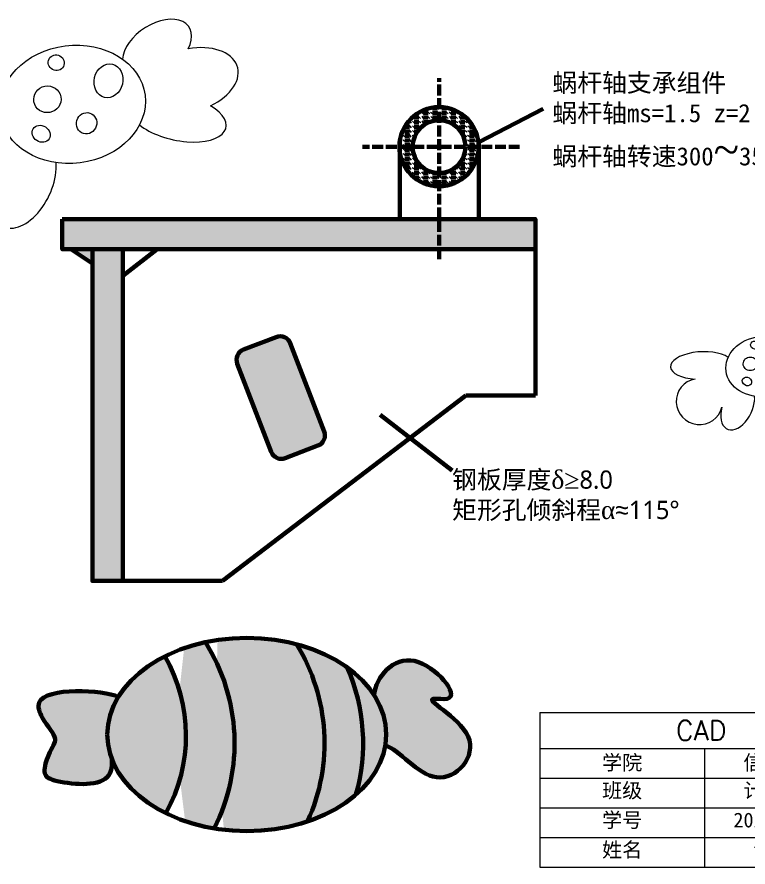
# Model space of a CAD drawing. Header units: millimetres. Extents: x 2206 to 10467, y 160 to 2416.
# Drawn here: x 3620 to 4423, y 234 to 1168 of the extents above; entities that cross this region are included whole.
import ezdxf

# ---------------------------------------------------------------- set-up
doc = ezdxf.new("R2010")
doc.units = ezdxf.units.MM
doc.linetypes.add('ACAD_ISO02W100', pattern=[15, 12, -3])
doc.linetypes.add('ACAD_ISO03W100', pattern=[30, 12, -18])
doc.styles.get("Standard").update_dxf_attribs({"font": 'txt.shx', "bigfont": 'whtgtxt.shx'})
pattern_1 = [(0, (733.8404, 189.2757), (0, 5.08), [5.08, -5.08]), (45, (738.9204, 189.2757), (4e-16, 5.0800022), [1.27, -4.644208, 1.27, -7.184208])]

# ---------------------------------------------------------------- blocks, each defined once
blk = doc.blocks.new('tang')
blk.add_lwpolyline([(191.4, -218.9, 0.520567), (191.4, -218.9, 0.520567)], format="xyb")
for centre, major_axis, ratio, start_param, end_param in [((91.9, 26.8), (-85.9, -56.3), 0.617133, 2.305471, 5.860483), ((176, -60.7), (-131.8, -36.4), 0.615213, 1.859218, 4.550076), ((-457.5, -119), (162.4, 7.9), 0.440326, 0.514638, 4.481085), ((148.3, -159.4), (-128.4, 27.7), 0.463757, 7.021329, 10.358276), ((-469.1, -308.8), (-112.5, 46.1), 0.987562, -1.001772, 3.285996), ((-268.1, -336.1), (55.4, 115.8), 0.603329, 1.871145, 5.472563)]:
    blk.add_ellipse(centre, major_axis=major_axis, ratio=ratio, start_param=start_param, end_param=end_param)
for centre, major_axis, ratio in [((-134.8, -124.1), (-194.3, -24.8), 0.807775), ((-178.8, -12.4), (-19.2, 10.2), 0.955864), ((-38.7, -60.9), (-10.8, -44.6), 0.836757), ((-202.5, -110.6), (-36.1, -6.8), 0.971209), ((-219.5, -203.1), (-21.5, 13.5), 0.854698), ((-97.5, -174.9), (-8.4, -27.6), 0.943105)]:
    blk.add_ellipse(centre, major_axis=major_axis, ratio=ratio)
blk = doc.blocks.new('2')
at = {"lineweight": 211}
h = blk.add_hatch(color=256, dxfattribs=at)
h.set_gradient(color1=(255, 255, 0), centered=1, one_color=1, tint=1, name='CYLINDER')
edge = h.paths.add_edge_path()
edge.add_ellipse((143.39, -44.35), major_axis=(-153.32, 0), ratio=0.692308, start_angle=287.26327, end_angle=305.97599)
edge.add_arc((-98.56, -45.66), 175.14, -29.09517, 29.86438, ccw=False)
edge.add_ellipse((143.39, -44.35), major_axis=(-153.32, 0), ratio=0.692308, start_angle=54.55654, end_angle=76.53859)
edge.add_arc((-77.81, -53.94), 207.79, 333.21622, 392.27316)
h = blk.add_hatch(color=256, dxfattribs=at)
h.set_gradient(color1=(255, 255, 0), color2=(255, 255, 204), one_color=1, tint=0.9, name='CYLINDER')
edge = h.paths.add_edge_path()
edge.add_ellipse((143.39, -44.35), major_axis=(-153.32, 0), ratio=0.692308, start_angle=287.26327, end_angle=305.97599)
edge.add_arc((-98.56, -45.66), 175.14, -29.09517, 29.86438, ccw=False)
edge.add_ellipse((143.39, -44.35), major_axis=(-153.32, 0), ratio=0.692308, start_angle=54.55654, end_angle=76.53859)
edge.add_arc((-77.81, -53.94), 207.79, 333.21622, 392.27316)
h = blk.add_hatch(color=256, dxfattribs=at)
h.set_gradient(color1=(0, 127, 255), color2=(204, 230, 255), one_color=1, tint=0.9, name='HEMISPHERICAL')
edge = h.paths.add_edge_path()
edge.add_ellipse((143.39, -44.35), major_axis=(-153.32, 0), ratio=0.692308, start_angle=76.53859, end_angle=115.8707)
edge.add_arc((21.08, -53.94), 207.79, 335.5773, 391.55086)
edge.add_ellipse((143.39, -44.35), major_axis=(-153.32, 0), ratio=0.692308, start_angle=249.06749, end_angle=287.26327)
edge.add_arc((-77.81, -53.94), 207.79, -26.78378, 32.27316, ccw=False)
h = blk.add_hatch(color=256, dxfattribs=at)
h.set_gradient(color1=(255, 255, 0), centered=1, one_color=1, tint=1, name='CYLINDER')
edge = h.paths.add_edge_path()
edge.add_ellipse((143.39, -44.35), major_axis=(-153.32, 0), ratio=0.692308, start_angle=115.8707, end_angle=141.54878)
edge.add_arc((63.47, -53.94), 207.79, 344.24685, 383.59375)
edge.add_ellipse((143.39, -44.35), major_axis=(-153.32, 0), ratio=0.692308, start_angle=223.88374, end_angle=249.06749)
edge.add_arc((21.08, -53.94), 207.79, -24.4227, 31.55086, ccw=False)
h = blk.add_hatch(color=256, dxfattribs=at)
h.set_gradient(color1=(255, 255, 0), color2=(255, 255, 204), one_color=1, tint=0.9, name='CYLINDER')
edge = h.paths.add_edge_path()
edge.add_ellipse((143.39, -44.35), major_axis=(-153.32, 0), ratio=0.692308, start_angle=223.88374, end_angle=249.06749)
edge.add_arc((21.08, -53.94), 207.79, -24.4227, 31.55086, ccw=False)
edge.add_ellipse((143.39, -44.35), major_axis=(-153.32, 0), ratio=0.692308, start_angle=115.8707, end_angle=141.54878)
edge.add_arc((63.47, -53.94), 207.79, 344.24685, 383.59375)
h = blk.add_hatch(color=256, dxfattribs=at)
h.set_gradient(color1=(0, 127, 255), color2=(204, 230, 255), one_color=1, tint=0.9, name='HEMISPHERICAL')
edge = h.paths.add_edge_path()
edge.add_ellipse((143.39, -44.35), major_axis=(-153.32, 0), ratio=0.692308, start_angle=305.97599, end_angle=414.55654)
edge.add_arc((-98.56, -45.66), 175.14, 330.90483, 389.86438)
h = blk.add_hatch(color=256, dxfattribs=at)
h.set_gradient(color1=(0, 127, 255), color2=(204, 230, 255), one_color=1, tint=0.9, name='HEMISPHERICAL')
edge = h.paths.add_edge_path()
edge.add_ellipse((143.39, -44.35), major_axis=(-153.32, 0), ratio=0.692308, start_angle=141.54878, end_angle=223.88374)
edge.add_arc((63.47, -53.94), 207.79, -15.75315, 23.59375, ccw=False)
for centre, radius, start, end in [((-77.81, -53.94), 207.79, 333.21622, 32.27316), ((21.08, -53.94), 207.79, 335.5773, 31.55086), ((-98.56, -45.66), 175.14, 330.90483, 29.86438), ((63.47, -53.94), 207.79, 344.24685, 23.59375)]:
    blk.add_arc(centre, radius, start, end, dxfattribs=at)
blk.add_ellipse((143.39, -44.35), major_axis=(-153.32, 0), ratio=0.692308, dxfattribs=at)
for points, knots in [([(283.39, -1.08), (285.26, 18.7), (323.29, 64.36), (385.97, -9.9), (326.37, -0.85), (418.45, -44.04), (352.35, -118.54), (310.49, -60.13), (295.66, -56.7)], [9.40125, 9.40125, 9.40125, 9.40125, 64.42299, 119.170286, 133.008426, 188.51559, 245.213372, 299.647699, 299.647699, 299.647699, 299.647699]), ([(2.13, -3.08), (-14.08, 4.97), (-95.4, 8.6), (-79.87, -31.95), (-61.96, -49.26), (-72.34, -59.42), (-82.72, -90.27), (-56.46, -99.4), (-6.06, -102.13), (-4.78, -78.27), (-4.77, -71.66)], [20.600241, 20.600241, 20.600241, 20.600241, 79.819458, 96.281466, 127.145248, 151.61189, 165.189846, 183.619195, 233.064658, 251.112034, 251.112034, 251.112034, 251.112034])]:
    blk.add_open_spline(points, degree=3, knots=knots, dxfattribs=at)
blk = doc.blocks.new('*T23')
at = {"color": 0, "lineweight": -2}
for p, q in [((0, 0), (181.28, 0)), ((0, 0), (0, -39.6)), ((181.28, 0), (354.87, 0)), ((354.87, 0), (354.87, -39.6)), ((0, -39.6), (181.28, -39.6)), ((0, -39.6), (0, -72.33)), ((181.28, -39.6), (354.87, -39.6)), ((181.28, -39.6), (181.28, -72.33)), ((354.87, -39.6), (354.87, -72.33)), ((0, -72.33), (181.28, -72.33)), ((0, -72.33), (0, -104.73)), ((181.28, -72.33), (354.87, -72.33)), ((181.28, -72.33), (181.28, -104.73)), ((354.87, -72.33), (354.87, -104.73)), ((0, -104.73), (181.28, -104.73)), ((0, -104.73), (0, -137.47)), ((181.28, -104.73), (354.87, -104.73)), ((181.28, -104.73), (181.28, -137.47)), ((354.87, -104.73), (354.87, -137.47)), ((0, -137.47), (181.28, -137.47)), ((0, -137.47), (0, -169.87)), ((181.28, -137.47), (354.87, -137.47)), ((181.28, -137.47), (181.28, -169.87)), ((354.87, -137.47), (354.87, -169.87)), ((0, -169.87), (181.28, -169.87)), ((181.28, -169.87), (354.87, -169.87))]:
    blk.add_line(p, q, dxfattribs=at)
at = {"color": 0, "lineweight": 211}
for s, insert, char_height, width, attachment_point in [('{\\Ftxt,whtgtxt|c134;CAD}', (177.44, -19.8), 21.6, 344.0748, 5), ('{\\fKaiTi|b0|i0|c134|p49;学院}', (90.64, -55.97), 16.2, 170.4801, 5), ('{\\fKaiTi|b0|i0|c134|p49;信息学院}', (268.08, -55.97), 16.2, 162.7946, 5), ('{\\fKaiTi|b0|i0|c134|p49;班级}', (90.64, -77.73), 16.2, 170.4801, 2), ('{\\fKaiTi|b0|i0|c134|p49;计科1704}', (268.08, -77.73), 16.2, 162.7946, 2), ('{\\fKaiTi|b0|i0|c134|p49;学号}', (90.64, -110.13), 16.2, 170.4801, 2), ('{\\fKaiTi|b0|i0|c134|p49;2017040366', (268.08, -110.13), 16.2, 162.7946, 2), ('{\\fKaiTi|b0|i0|c134|p49;姓名}', (90.64, -142.87), 16.2, 170.4801, 2), ('{\\fKaiTi|b0|i0|c134|p49;谈文梦}', (268.08, -142.87), 16.2, 162.7946, 2)]:
    blk.add_mtext(s, dxfattribs=dict(at, insert=insert, char_height=char_height, width=width, attachment_point=attachment_point))

msp = doc.modelspace()

# ---------------------------------------------------------------- hatches: boundary and pattern name
at = {"lineweight": 100}
h = msp.add_hatch(dxfattribs=at)
h.set_pattern_fill('FLEX', color=256, scale=0.8, style=0)
h.set_pattern_definition(pattern_1)
h.paths.add_polyline_path([(4040.239, 1030.965), (4040.239, 1025.887), (4054.431, 1025.887, -0.4142136), (4083.505, 1054.961), (4083.505, 1069.45, 0.3803944)])
h = msp.add_hatch(dxfattribs=at)
h.set_pattern_fill('FLEX', color=256, scale=0.8, style=0)
h.set_pattern_definition(pattern_1)
h.paths.add_polyline_path([(4083.505, 1069.45), (4083.505, 1054.961, -0.4142136), (4112.579, 1025.887), (4127.067, 1025.887, 0.4142136)])
h = msp.add_hatch(dxfattribs=at)
h.set_pattern_fill('FLEX', color=256, scale=0.8, style=0)
h.set_pattern_definition(pattern_1)
h.paths.add_polyline_path([(4054.431, 1025.887), (4040.239, 1025.887), (4040.239, 1020.809, 0.3803944), (4083.505, 982.324), (4083.505, 996.813, -0.4142136)])
h = msp.add_hatch(dxfattribs=at)
h.set_pattern_fill('FLEX', color=256, scale=0.8, style=0)
h.set_pattern_definition(pattern_1)
h.paths.add_polyline_path([(4083.505, 996.813), (4083.505, 982.324, 0.4142136), (4127.067, 1025.887), (4112.579, 1025.887, -0.4142136)])
h = msp.add_hatch(color=256, dxfattribs=at)
h.set_gradient(color1=(127, 255, 255), one_color=1, tint=1, name='CYLINDER')
h.paths.add_polyline_path([(4083.505, 946.379), (3669.202, 946.379), (3669.202, 913.126), (4083.505, 913.126)])
h = msp.add_hatch(color=256, dxfattribs=at)
h.set_gradient(color1=(127, 255, 255), one_color=1, tint=1, name='CYLINDER')
h.paths.add_polyline_path([(4189.372, 946.379), (4083.505, 946.379), (4083.505, 913.126), (4189.372, 913.126)])
h = msp.add_hatch(color=256, dxfattribs=at)
h.set_gradient(color1=(255, 127, 159), one_color=1, tint=1, name='CYLINDER')
h.paths.add_polyline_path([(3702.493, 897.592), (3702.493, 913.126), (3678.854, 913.126)])
h = msp.add_hatch(color=256, dxfattribs=at)
h.set_gradient(color1=(127, 255, 255), one_color=1, tint=1, name='CYLINDER')
h.paths.add_polyline_path([(3735.784, 913.126), (3702.493, 913.126), (3702.493, 548.727), (3735.784, 548.727)])
h = msp.add_hatch(color=256, dxfattribs=at)
h.set_gradient(color1=(255, 127, 159), one_color=1, tint=1, name='CYLINDER')
h.paths.add_polyline_path([(3920.01, 809.777, 0.4142136), (3904.505, 816.675), (3868.607, 802.884, 0.4142136), (3861.709, 787.379), (3898.966, 690.4, 0.4142136), (3914.471, 683.502), (3950.369, 697.293, 0.4142136), (3957.268, 712.798)])
at = {"lineweight": 211}
h = msp.add_hatch(color=256, dxfattribs=at)
h.set_gradient(color1=(127, 223, 255), color2=(204, 242, 255), one_color=1, tint=0.9, name='HEMISPHERICAL')
edge = h.paths.add_edge_path()
edge.add_spline(control_points=[(4024.39, 367.528), (4039.219, 364.105), (4081.075, 305.688), (4147.173, 380.194), (4055.094, 423.387), (4114.693, 414.333), (4052.013, 488.587), (4013.989, 442.935), (4012.112, 423.153)], knot_values=[9.4012499, 9.4012499, 9.4012499, 9.4012499, 63.8355764, 120.5333588, 176.0405228, 189.8786633, 244.6259585, 299.647699, 299.647699, 299.647699, 299.647699], degree=3, periodic=0)
edge.add_ellipse((3872.112, 379.881), major_axis=(153.319, 0), ratio=0.6923077, start_angle=353.317093, end_angle=384.058748, ccw=False)
h = msp.add_hatch(color=256, dxfattribs=at)
h.set_gradient(color1=(0, 191, 255), color2=(204, 242, 255), one_color=1, tint=0.9, name='HEMISPHERICAL')
edge = h.paths.add_edge_path()
edge.add_ellipse((3872.112, 379.881), major_axis=(153.319, 0), ratio=0.6923077, start_angle=353.317093, end_angle=384.058748, ccw=False)
edge.add_spline(control_points=[(4024.39, 367.528), (4039.219, 364.105), (4081.075, 305.688), (4147.173, 380.194), (4055.094, 423.387), (4114.693, 414.333), (4052.013, 488.587), (4013.989, 442.935), (4012.112, 423.153)], knot_values=[9.4012499, 9.4012499, 9.4012499, 9.4012499, 63.8355764, 120.5333588, 176.0405228, 189.8786633, 244.6259585, 299.647699, 299.647699, 299.647699, 299.647699], degree=3, periodic=0)
h = msp.add_hatch(color=256, dxfattribs=at)
h.set_gradient(color1=(127, 223, 255), color2=(204, 242, 255), one_color=1, tint=0.9, name='HEMISPHERICAL')
edge = h.paths.add_edge_path()
edge.add_spline(control_points=[(3730.857, 421.152), (3714.646, 429.205), (3633.323, 432.828), (3648.854, 392.279), (3666.765, 374.973), (3656.386, 364.81), (3646.008, 333.966), (3672.266, 324.833), (3722.662, 322.104), (3723.944, 345.964), (3723.955, 352.569)], knot_values=[20.6002413, 20.6002413, 20.6002413, 20.6002413, 79.8194577, 96.2814661, 127.1452482, 151.6118897, 165.1898456, 183.6191946, 233.0646581, 251.1120336, 251.1120336, 251.1120336, 251.1120336], degree=3, periodic=0)
edge.add_ellipse((3872.112, 379.881), major_axis=(153.319, 0), ratio=0.6923077, start_angle=517.118737, end_angle=554.910311, ccw=False)
h = msp.add_hatch(color=256, dxfattribs=at)
h.set_gradient(color1=(0, 191, 255), color2=(204, 242, 255), one_color=1, tint=0.9, name='HEMISPHERICAL')
edge = h.paths.add_edge_path()
edge.add_ellipse((3872.112, 379.881), major_axis=(153.319, 0), ratio=0.6923077, start_angle=517.118737, end_angle=554.910311, ccw=False)
edge.add_spline(control_points=[(3730.857, 421.152), (3714.646, 429.205), (3633.323, 432.828), (3648.854, 392.279), (3666.765, 374.973), (3656.386, 364.81), (3646.008, 333.966), (3672.266, 324.833), (3722.662, 322.104), (3723.944, 345.964), (3723.955, 352.569)], knot_values=[20.6002413, 20.6002413, 20.6002413, 20.6002413, 79.8194577, 96.2814661, 127.1452482, 151.6118897, 165.1898456, 183.6191946, 233.0646581, 251.1120336, 251.1120336, 251.1120336, 251.1120336], degree=3, periodic=0)

# ---------------------------------------------------------------- linework, layer by layer
at = {"linetype": 'ACAD_ISO02W100', "lineweight": 100}
for p, q in [((4083.505, 902.151), (4083.505, 1101.311)), ((4172.074, 1025.887), (3999.507, 1025.887))]:
    msp.add_line(p, q, dxfattribs=at)
at = {"lineweight": 100}
for p, q in [((4127.359, 1030.965), (4197.963, 1067.578)), ((4040.239, 946.379), (4040.239, 1030.965)), ((4127.359, 946.379), (4127.359, 1030.965)), ((3702.493, 897.592), (3678.854, 913.126)), ((3735.784, 884.029), (3773.544, 913.126)), ((4189.372, 752.402), (4189.372, 913.126)), ((3845.366, 548.727), (4113.08, 752.402)), ((4113.08, 752.402), (4189.372, 752.402)), ((4018.967, 731.091), (4097.903, 670.013)), ((3702.493, 548.727), (3845.366, 548.727))]:
    msp.add_line(p, q, dxfattribs=at)
msp.add_lwpolyline([(3814.339, 1033.555, 0.5205671), (3814.339, 1033.555, 0.5205671)], format="xyb")
for points in [[(3669.202, 946.379), (4189.372, 946.379), (4189.372, 913.126), (3669.202, 913.126)], [(3702.493, 913.126), (3735.784, 913.126), (3735.784, 548.727), (3702.493, 548.727)]]:
    msp.add_lwpolyline(points, close=True, dxfattribs=at)
msp.add_lwpolyline([(3868.607, 802.884), (3904.505, 816.675, -0.4142136), (3920.01, 809.777), (3957.268, 712.798, -0.4142136), (3950.369, 697.293), (3914.471, 683.502, -0.4142136), (3898.966, 690.4), (3861.709, 787.379, -0.4142136)], format="xyb", close=True, dxfattribs=at)
at = {"lineweight": 211}
msp.add_circle((4083.505, 1025.887), 43.563, dxfattribs=at)
at = {"lineweight": 100}
msp.add_circle((4083.505, 1025.887), 29.074, dxfattribs=at)
for centre, major_axis, ratio, start_param, end_param in [((3773.566, 1134.205), (-35.174, -23.066), 0.6171329, 2.3054713, 5.8604828), ((3808.03, 1098.363), (-54.004, -14.904), 0.6152132, 1.8592184, 4.5500757), ((3796.66, 1057.909), (-52.583, 11.356), 0.4637573, 7.0213289, 10.3582762), ((3626.125, 985.541), (22.682, 47.434), 0.603329, 1.8711454, 5.4725629)]:
    msp.add_ellipse(centre, major_axis=major_axis, ratio=ratio, start_param=start_param, end_param=end_param)
for centre, major_axis, ratio in [((3680.74, 1072.389), (-79.587, -10.168), 0.8077748), ((3662.695, 1118.143), (-7.866, 4.159), 0.955864), ((3720.071, 1098.27), (-4.419, -18.249), 0.8367575), ((3652.978, 1077.935), (-14.807, -2.773), 0.9712088), ((3696.01, 1051.592), (-3.43, -11.285), 0.9431052), ((3646.037, 1040.038), (-8.792, 5.546), 0.8546977)]:
    msp.add_ellipse(centre, major_axis=major_axis, ratio=ratio)

# ---------------------------------------------------------------- block references
at = {"linetype": 'ACAD_ISO03W100', "lineweight": 211, "xscale": 0.2097152000000051, "yscale": 0.2097151999999767, "zscale": 0.2097152000000001}
msp.add_blockref('tang', (4468.055, 810.433), dxfattribs=at)
at = {"lineweight": 211}
msp.add_blockref('2', (3728.726, 424.232), dxfattribs=at)
msp.add_blockref('*T23', (4194.19, 404.104))

# ---------------------------------------------------------------- texts
at = {"lineweight": 100, "char_height": 20, "attachment_point": 1}
for s, insert, width in [('{\\fKaiTi|b0|i0|c134|p49;蜗杆轴支承组件\\P蜗杆轴ms=1.5 z=2 \\fBatang|b0|i0|c129|p18;λ\\fBatang|b0|i0|c134|p18;=7%%D35\\fBroadway|b0|i0|c0|p82;´\\fMicrosoft YaHei UI|b0|i0|c134|p34;\\H0.75x;\\P\\fKaiTi|b0|i0|c134|p49;\\H1.333x;蜗杆轴转速300\\fBatang|b0|i0|c129|p18;\\H1.708x;~\\fKaiTi|b0|i0|c134|p49;\\H0.5853x;350r/m\\fMicrosoft YaHei UI|b0|i0|c134|p34;in}', (4208.196, 1106.13), 436.13732), ('{\\fKaiTi|b0|i0|c134|p49;钢板厚度\\fBatang|b0|i0|c129|p18;δ≥\\fMicrosoft YaHei UI|b0|i0|c134|p34;8.0\\P\\fKaiTi|b0|i0|c134|p49;矩形孔倾斜程\\fBatang|b0|i0|c129|p18;α\\fBroadway|b0|i0|c0|p82;≈\\fMicrosoft YaHei UI|b0|i0|c134|p34;115%%D}', (4097.903, 670.013), 314.36326)]:
    msp.add_mtext(s, dxfattribs=dict(at, insert=insert, width=width))

doc.saveas('drawing.dxf')
